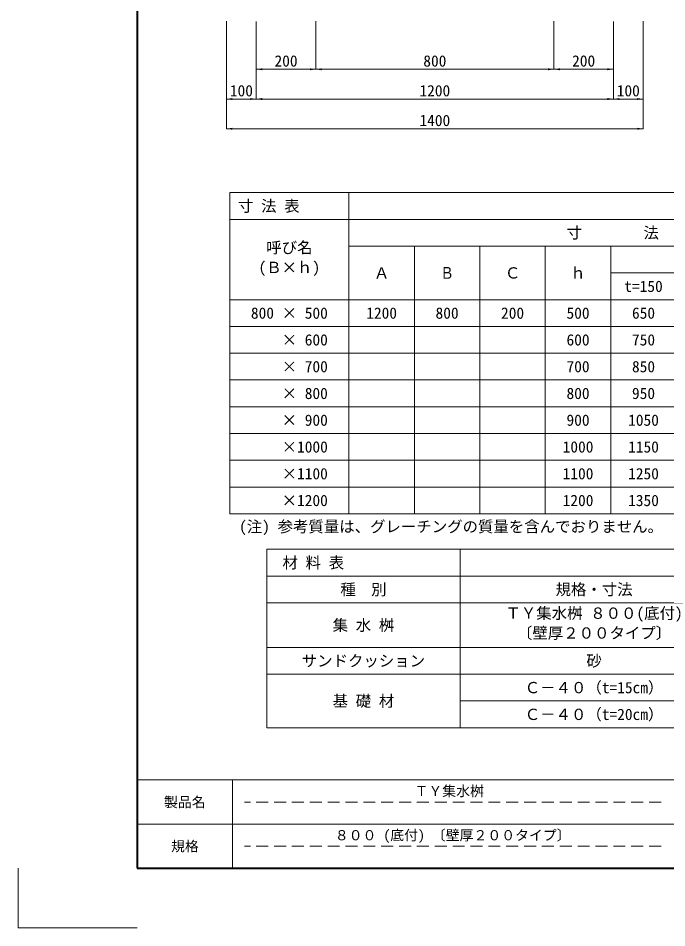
# Model space of a CAD drawing. Units: millimetres at full size. Extents: x 77366 to 106166, y -28085 to 6898.
# Drawn here: x 84066 to 86245, y -21145 to -18087 of the extents above; entities that cross this region are included whole.
import ezdxf
from ezdxf.enums import TextEntityAlignment as Align

# ---------------------------------------------------------------- set-up
doc = ezdxf.new("R2010")
doc.units = ezdxf.units.MM
doc.header["$LTSCALE"] = 50
doc.linetypes.add('USER2', pattern=[1.2, 0.8, -0.4])
for name, color, linetype, lineweight in [('Defpoints_2', 8, 'Continuous', 0), ('図枠', 7, 'Continuous', 5), ('寸法・材料表', 7, 'Continuous', 13), ('寸法線', 7, 'Continuous', 13)]:
    doc.layers.add(name, color=color, linetype=linetype, lineweight=lineweight)
doc.styles.add('ＭＳ ゴシック', font='')
doc.styles.add('ＭＳ Ｐゴシック', font='')
doc.styles.get('ＭＳ ゴシック').set_extended_font_data('MS Gothic')
doc.styles.get('ＭＳ Ｐゴシック').set_extended_font_data('MS PGothic')

# ---------------------------------------------------------------- blocks, each defined once
blk = doc.blocks.new('filled_arrow')
at = {"color": 0, "linetype": 'Continuous', "lineweight": -2}
blk.add_solid([(7.5, 1.25), (0, 0), (7.5, -1.25)], dxfattribs=at)

msp = doc.modelspace()

# ---------------------------------------------------------------- linework, layer by layer
at = {"layer": 'Defpoints_2'}
for p, q in [((84776.97, -18673.45), (87756.97, -18673.45)), ((84776.97, -18673.45), (84776.97, -18763.45)), ((85176.97, -18673.45), (85176.97, -18763.45)), ((85176.97, -19123.45), (85836.97, -19123.45)), ((85176.97, -19213.45), (85836.97, -19213.45)), ((85176.97, -19303.45), (85836.97, -19303.45)), ((85176.97, -19393.45), (85836.97, -19393.45)), ((85176.97, -19483.45), (85836.97, -19483.45)), ((85176.97, -19573.45), (85836.97, -19573.45)), ((85176.97, -19663.45), (85836.97, -19663.45)), ((84900.8, -19872.69), (87630.8, -19872.69)), ((84900.8, -19872.69), (84900.8, -19962.69)), ((85550.8, -19872.69), (85550.8, -19962.69))]:
    msp.add_line(p, q, dxfattribs=at)
at = {"layer": 'Defpoints_2', "color": 7, "lineweight": 13}
for p in [(84065.8, -20945.36), (84465.8, -21145.36)]:
    msp.add_line(p, (84065.8, -21145.36), dxfattribs=at)
at = {"layer": '図枠', "lineweight": 40}
for p, q in [((84465.8, -15405.36), (84465.8, -20945.36)), ((84465.8, -20945.36), (88065.8, -20945.36))]:
    msp.add_line(p, q, dxfattribs=at)
at = {"layer": '図枠', "lineweight": 13}
for p, q in [((88065.8, -20648.36), (84465.8, -20648.36)), ((84785.8, -20945.36), (84785.8, -20648.36)), ((87165.8, -20796.86), (84465.8, -20796.86))]:
    msp.add_line(p, q, dxfattribs=at)
at = {"layer": '図枠', "linetype": 'USER2', "lineweight": 9}
for p, q in [((86225.8, -20722.61), (84825.8, -20722.61)), ((86225.8, -20871.11), (84825.8, -20871.11))]:
    msp.add_line(p, q, dxfattribs=at)
at = {"layer": '寸法・材料表'}
for p, q in [((84776.97, -18763.45), (87756.97, -18763.45)), ((84776.97, -18763.45), (84776.97, -19753.45)), ((85176.97, -18763.45), (85176.97, -19753.45)), ((85176.97, -18853.45), (87756.97, -18853.45)), ((85396.97, -18853.45), (85396.97, -19753.45)), ((85616.97, -18853.45), (85616.97, -19753.45)), ((85836.97, -18853.45), (85836.97, -19753.45)), ((86056.97, -18853.45), (86056.97, -19753.45)), ((86056.97, -18943.45), (86496.97, -18943.45)), ((84776.97, -19033.45), (87756.97, -19033.45)), ((84776.97, -19123.45), (85176.97, -19123.45)), ((85836.97, -19123.45), (86496.97, -19123.45)), ((84776.97, -19213.45), (85176.97, -19213.45)), ((85836.97, -19213.45), (86496.97, -19213.45)), ((84776.97, -19303.45), (85176.97, -19303.45)), ((85836.97, -19303.45), (86496.97, -19303.45)), ((84776.97, -19393.45), (85176.97, -19393.45)), ((85836.97, -19393.45), (86496.97, -19393.45)), ((84776.97, -19483.45), (85176.97, -19483.45)), ((85836.97, -19483.45), (86496.97, -19483.45)), ((84776.97, -19573.45), (85176.97, -19573.45)), ((85836.97, -19573.45), (86496.97, -19573.45)), ((84776.97, -19663.45), (85176.97, -19663.45)), ((85836.97, -19663.45), (86496.97, -19663.45)), ((84776.97, -19753.45), (87756.97, -19753.45)), ((84900.8, -19962.69), (87630.8, -19962.69)), ((84900.8, -19962.69), (84900.8, -20472.69)), ((85550.8, -19962.69), (85550.8, -20472.69)), ((84900.8, -20052.69), (87630.8, -20052.69)), ((84900.8, -20202.69), (87630.8, -20202.69)), ((84900.8, -20292.69), (87630.8, -20292.69)), ((85550.8, -20382.69), (86450.8, -20382.69)), ((84900.8, -20472.69), (87630.8, -20472.69))]:
    msp.add_line(p, q, dxfattribs=at)
at = {"layer": '寸法線'}
for p, q in [((84765.8, -18096.94), (84765.8, -18358.73)), ((84765.8, -18096.94), (84765.8, -18458.73)), ((84865.8, -18097.83), (84865.8, -18258.73)), ((84865.8, -18097.83), (84865.8, -18358.73)), ((84865.8, -18097.83), (84865.8, -18358.73)), ((85065.8, -18096.94), (85065.8, -18258.73)), ((85065.8, -18096.94), (85065.8, -18258.73)), ((85865.8, -18096.94), (85865.8, -18258.73)), ((85865.8, -18096.94), (85865.8, -18258.73)), ((86065.8, -18097.83), (86065.8, -18258.73)), ((86065.8, -18097.83), (86065.8, -18358.73)), ((86065.8, -18097.83), (86065.8, -18358.73)), ((86165.8, -18096.94), (86165.8, -18358.73)), ((86165.8, -18096.94), (86165.8, -18458.73)), ((84865.8, -18258.73), (85065.8, -18258.73)), ((85065.8, -18258.73), (85865.8, -18258.73)), ((85865.8, -18258.73), (86065.8, -18258.73)), ((84865.8, -18358.73), (84765.8, -18358.73)), ((84865.8, -18358.73), (86065.8, -18358.73)), ((86065.8, -18358.73), (86165.8, -18358.73)), ((84765.8, -18458.73), (86165.8, -18458.73))]:
    msp.add_line(p, q, dxfattribs=at)

# ---------------------------------------------------------------- block references
at = {"layer": '寸法線', "xscale": 2.67, "yscale": 2.67}
for p in [(84865.8, -18258.73), (85065.8, -18258.73), (85865.8, -18258.73), (84765.8, -18358.73), (84865.8, -18358.73), (86065.8, -18358.73), (84765.8, -18458.73)]:
    msp.add_blockref('filled_arrow', p, dxfattribs=at)
at = {"layer": '寸法線', "xscale": 2.67, "yscale": 2.67, "rotation": 180}
for p in [(85065.8, -18258.73), (85865.8, -18258.73), (86065.8, -18258.73), (84865.8, -18358.73), (86065.8, -18358.73), (86165.8, -18358.73), (86165.8, -18458.73)]:
    msp.add_blockref('filled_arrow', p, dxfattribs=at)

# ---------------------------------------------------------------- texts
at = {"layer": '図枠', "style": 'ＭＳ ゴシック'}
msp.add_text('(注) 参考質量は、グレーチングの質量を含んでおりません。 ', height=37.98, dxfattribs=at).set_placement((84808.04, -19826.72), align=Align.BOTTOM_LEFT)
for s, p in [('ＴＹ集水桝 ', (85525.8, -20685.48)), ('製品名', (84625.8, -20722.61)), ('８００ (底付) 〔壁厚２００タイプ〕', (85525.8, -20833.98)), ('規格', (84625.8, -20871.11))]:
    msp.add_text(s, height=34.18, dxfattribs=at).set_placement(p, align=Align.MIDDLE_CENTER)
at = {"layer": '寸法・材料表', "style": 'ＭＳ ゴシック'}
for s, p in [(' 寸 法 表', (84778.47, -18718.45)), ('\u3000材 料 表', (84902, -19917.69))]:
    msp.add_text(s, height=37.98, dxfattribs=at).set_placement(p, align=Align.MIDDLE_LEFT)
for s, p in [('寸        法    (㎜)', (86166.97, -18808.45)), ('Ａ', (85286.97, -18943.45)), ('Ｃ', (85726.97, -18943.45)), ('ｈ', (85946.97, -18943.45)), ('t=150', (86166.97, -18988.45)), ('800 × 500', (84976.97, -19078.45)), ('1200', (85286.97, -19078.45)), ('800', (85506.97, -19078.45)), ('200', (85726.97, -19078.45)), ('500', (85946.97, -19078.45)), ('650', (86166.97, -19078.45)), ('    × 600', (84976.97, -19168.45)), ('600', (85946.97, -19168.45)), ('750', (86166.97, -19168.45)), ('    × 700', (84976.97, -19258.45)), ('700', (85946.97, -19258.45)), ('850', (86166.97, -19258.45)), ('    × 800', (84976.97, -19348.45)), ('800', (85946.97, -19348.45)), ('950', (86166.97, -19348.45)), ('    × 900', (84976.97, -19438.45)), ('900', (85946.97, -19438.45)), ('1050', (86166.97, -19438.45)), ('    ×1000', (84976.97, -19528.45)), ('1000', (85946.97, -19528.45)), ('1150', (86166.97, -19528.45)), ('    ×1100', (84976.97, -19618.45)), ('1100', (85946.97, -19618.45)), ('1250', (86166.97, -19618.45)), ('    ×1200', (84976.97, -19708.45)), ('1200', (85946.97, -19708.45)), ('1350', (86166.97, -19708.45)), ('種\u3000別', (85225.8, -20007.69)), ('規格・寸法', (86000.8, -20007.69)), ('集 水 桝', (85225.8, -20127.69)), ('サンドクッション', (85225.8, -20247.69)), ('砂', (86000.8, -20247.69)), ('Ｃ－４０（t=15cm）', (86000.8, -20337.69)), ('基 礎 材', (85225.8, -20382.69)), ('Ｃ－４０（t=20cm）', (86000.8, -20427.69))]:
    msp.add_text(s, height=37.98, dxfattribs=at).set_placement(p, align=Align.MIDDLE_CENTER)
for s, p in [('呼び名', (84899.27, -18839.22)), ('(Ｂ×ｈ)', (84873.37, -18905.88)), ('ＴＹ集水桝 ８００(底付)', (85702.95, -20068.45)), ('〔壁厚２００タイプ〕', (85741.8, -20135.12))]:
    msp.add_text(s, height=37.98, dxfattribs=at).set_placement(p, align=Align.TOP_LEFT)
at = {"layer": '寸法・材料表', "style": 'ＭＳ Ｐゴシック', "width": 0.85}
msp.add_text('Ｂ', height=39.59, dxfattribs=at).set_placement((85506.97, -18943.45), align=Align.MIDDLE_CENTER)
at = {"layer": '寸法線', "style": 'ＭＳ ゴシック'}
for s, p in [('200', (84965.8, -18230.73)), ('800', (85465.8, -18230.73)), ('200', (85965.8, -18230.73)), ('100', (84815.8, -18330.73)), ('1200', (85465.8, -18330.73)), ('100', (86115.8, -18330.73)), ('1400', (85465.8, -18430.73))]:
    msp.add_text(s, height=37.98, dxfattribs=at).set_placement(p, align=Align.MIDDLE_CENTER)

doc.saveas('drawing.dxf')
